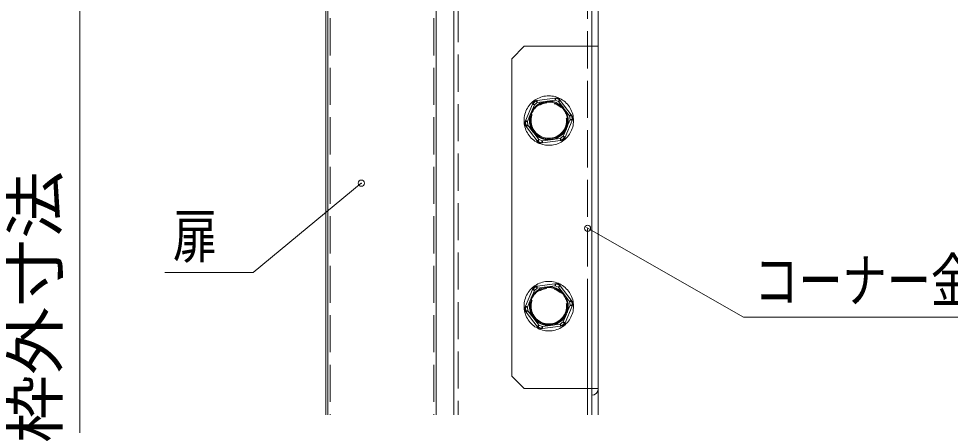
# Model space of a CAD drawing. Units: millimetres at full size, sheet at 1:3; details may follow other scales. Extents: x -616 to 554, y -508 to 310.
# Drawn here: x -500.2 to -274.2, y -108.8 to -10.1 of the extents above; entities that cross this region are included whole.
import ezdxf
from ezdxf.enums import TextEntityAlignment as Align

# ---------------------------------------------------------------- set-up
doc = ezdxf.new("R2010")
doc.units = ezdxf.units.MM
doc.header["$LTSCALE"] = 3
doc.header["$PDMODE"] = 32
doc.header["$PDSIZE"] = 1.5
doc.linetypes.add('DASHED3', pattern=[4, 3, -1])
doc.linetypes.add('DOUBLE_CHAIN1', pattern=[8.8, 5, -1, 0.6, -0.6, 0.6, -1])
doc.layers.add('0-2', color=7, linetype='Continuous', lineweight=9)
doc.styles.add('ＭＳ ゴシック', font='')
doc.styles.get('ＭＳ ゴシック').set_extended_font_data('MS Gothic')

msp = doc.modelspace()

# ---------------------------------------------------------------- linework, layer by layer
at = {"layer": '0-2'}
for p, q in [((-485.344, 104.649), (-485.344, -341.276)), ((-425.718, -106.215), (-425.718, 104.649)), ((-361.218, 100.649), (-361.218, -106.215)), ((-361.218, 85.149), (-361.218, -106.215)), ((-359.618, 85.149), (-359.618, -106.215)), ((-425.218, -106.215), (-425.218, 82.049)), ((-398.918, -106.215), (-398.918, 82.049)), ((-394.607, -106.215), (-394.607, 65.149)), ((-377.618, -16.851), (-380.618, -19.851)), ((-377.618, -16.851), (-359.618, -16.851)), ((-380.618, -96.851), (-380.618, -19.851)), ((-361.218, -81.343), (-361.218, -99.851)), ((-380.618, -96.851), (-377.618, -99.851)), ((-359.618, -99.851), (-377.618, -99.851))]:
    msp.add_line(p, q, dxfattribs=at)
at = {"layer": '0-2', "linetype": 'DASHED3'}
for p, q in [((-424.618, 73.949), (-424.618, -106.215)), ((-399.518, 73.949), (-399.518, -106.215))]:
    msp.add_line(p, q, dxfattribs=at)
at = {"layer": '0-2', "color": 5, "linetype": 'DASHED3'}
for p, q in [((-393.607, 65.149), (-393.607, -106.215)), ((-362.218, -106.215), (-362.218, 65.149)), ((-361.218, -16.851), (-361.218, -99.851)), ((-362.218, -99.851), (-362.218, -81.343))]:
    msp.add_line(p, q, dxfattribs=at)
at = {"layer": '0-2', "color": 3, "linetype": 'DOUBLE_CHAIN1'}
for p, q in [((-369.32, -29.309), (-370.122, -29.414)), ((-368.827, -29.951), (-369.32, -29.309)), ((-375.579, -30.837), (-377.257, -34.884)), ((-375.883, -32.877), (-375.117, -31.029)), ((-375.269, -30.09), (-375.579, -30.837)), ((-374.702, -30.087), (-375.418, -30.636)), ((-375.418, -30.636), (-375.219, -30.155)), ((-374.466, -29.984), (-375.269, -30.09)), ((-375.219, -30.155), (-374.702, -30.087)), ((-375.117, -31.029), (-374.401, -30.48)), ((-372.041, -30.17), (-372.418, -30.22)), ((-372.041, -30.17), (-370.057, -29.91)), ((-370.057, -29.91), (-369.224, -30.256)), ((-369.867, -29.452), (-369.351, -29.384)), ((-369.034, -29.798), (-369.867, -29.452)), ((-369.351, -29.384), (-369.034, -29.798)), ((-376.795, -35.076), (-376.029, -33.228)), ((-375.883, -32.877), (-376.029, -33.228)), ((-375.841, -33.297), (-375.702, -32.961)), ((-368.16, -31.971), (-367.939, -32.26)), ((-367.775, -32.145), (-368.007, -31.843)), ((-367.775, -32.145), (-366.558, -33.732)), ((-366.558, -33.732), (-366.441, -34.627)), ((-365.669, -34.07), (-366.162, -33.428)), ((-365.949, -34.562), (-366.067, -33.668)), ((-366.067, -33.668), (-365.75, -34.081)), ((-377.257, -34.884), (-377.567, -35.632)), ((-377.567, -35.632), (-377.074, -36.274)), ((-377.286, -35.14), (-377.169, -36.035)), ((-376.678, -35.97), (-376.795, -35.076)), ((-375.46, -37.558), (-376.678, -35.97)), ((-367.657, -38.865), (-365.979, -34.818)), ((-366.441, -34.627), (-367.207, -36.474)), ((-365.979, -34.818), (-365.669, -34.07)), ((-365.75, -34.081), (-365.949, -34.562)), ((-367.353, -36.826), (-367.207, -36.474)), ((-374.409, -39.751), (-373.916, -40.394)), ((-374.202, -39.905), (-373.369, -40.25)), ((-373.885, -40.318), (-374.202, -39.905)), ((-373.179, -39.793), (-374.012, -39.447)), ((-373.916, -40.394), (-373.114, -40.288)), ((-373.369, -40.25), (-373.885, -40.318)), ((-371.195, -39.532), (-373.179, -39.793)), ((-371.195, -39.532), (-370.818, -39.483)), ((-368.77, -39.718), (-367.967, -39.613)), ((-368.533, -39.616), (-367.818, -39.067)), ((-368.017, -39.548), (-368.533, -39.616)), ((-367.818, -39.067), (-368.017, -39.548)), ((-367.967, -39.613), (-367.657, -38.865)), ((-369.32, -74.309), (-370.122, -74.414)), ((-369.867, -74.452), (-369.351, -74.384)), ((-369.034, -74.798), (-369.867, -74.452)), ((-369.351, -74.384), (-369.034, -74.798)), ((-368.827, -74.951), (-369.32, -74.309)), ((-375.579, -75.837), (-377.257, -79.884)), ((-375.883, -77.877), (-375.117, -76.029)), ((-375.269, -75.09), (-375.579, -75.837)), ((-374.702, -75.087), (-375.418, -75.636)), ((-375.418, -75.636), (-375.219, -75.155)), ((-374.466, -74.984), (-375.269, -75.09)), ((-375.219, -75.155), (-374.702, -75.087)), ((-375.117, -76.029), (-374.401, -75.48)), ((-372.041, -75.17), (-372.418, -75.22)), ((-372.041, -75.17), (-370.057, -74.91)), ((-370.057, -74.91), (-369.224, -75.256)), ((-376.795, -80.076), (-376.029, -78.228)), ((-375.883, -77.877), (-376.029, -78.228)), ((-375.841, -78.297), (-375.702, -77.961)), ((-368.16, -76.971), (-367.939, -77.26)), ((-367.775, -77.145), (-368.007, -76.843)), ((-367.775, -77.145), (-366.558, -78.732)), ((-366.558, -78.732), (-366.441, -79.627)), ((-365.669, -79.07), (-366.162, -78.428)), ((-365.949, -79.562), (-366.067, -78.668)), ((-366.067, -78.668), (-365.75, -79.081)), ((-365.979, -79.818), (-365.669, -79.07)), ((-377.257, -79.884), (-377.567, -80.632)), ((-377.567, -80.632), (-377.074, -81.274)), ((-377.286, -80.14), (-377.169, -81.035)), ((-376.678, -80.97), (-376.795, -80.076)), ((-375.46, -82.558), (-376.678, -80.97)), ((-367.657, -83.865), (-365.979, -79.818)), ((-366.441, -79.627), (-367.207, -81.474)), ((-365.75, -79.081), (-365.949, -79.562)), ((-367.353, -81.826), (-367.207, -81.474)), ((-374.409, -84.751), (-373.916, -85.394)), ((-374.202, -84.905), (-373.369, -85.25)), ((-373.885, -85.318), (-374.202, -84.905)), ((-373.179, -84.793), (-374.012, -84.447)), ((-373.916, -85.394), (-373.114, -85.288)), ((-373.369, -85.25), (-373.885, -85.318)), ((-371.195, -84.532), (-373.179, -84.793)), ((-371.195, -84.532), (-370.818, -84.483)), ((-368.77, -84.718), (-367.967, -84.613)), ((-368.533, -84.616), (-367.818, -84.067)), ((-368.017, -84.548), (-368.533, -84.616)), ((-367.818, -84.067), (-368.017, -84.548)), ((-367.967, -84.613), (-367.657, -83.865))]:
    msp.add_line(p, q, dxfattribs=at)
for points in [[(-375.579, -30.837), (-375.57, -30.841), (-375.544, -30.852), (-375.501, -30.87), (-375.443, -30.894), (-375.373, -30.923), (-375.294, -30.956), (-375.207, -30.992), (-375.117, -31.029)], [(-375.117, -31.029), (-375.171, -30.958), (-375.224, -30.889), (-375.273, -30.825), (-375.317, -30.768), (-375.355, -30.718), (-375.385, -30.679), (-375.406, -30.651), (-375.418, -30.636)], [(-374.702, -30.087), (-374.69, -30.103), (-374.669, -30.13), (-374.639, -30.17), (-374.601, -30.219), (-374.557, -30.276), (-374.508, -30.34), (-374.455, -30.409), (-374.401, -30.48)], [(-370.122, -29.414), (-374.466, -29.984), (-374.465, -29.994), (-374.461, -30.022), (-374.455, -30.068), (-374.447, -30.13), (-374.437, -30.205), (-374.426, -30.29), (-374.414, -30.383), (-374.401, -30.48), (-372.418, -30.22)], [(-372.384, -30.417), (-372.023, -30.369), (-372.041, -30.17)], [(-370.122, -29.414), (-370.121, -29.424), (-370.117, -29.452), (-370.111, -29.498), (-370.103, -29.559), (-370.093, -29.635), (-370.082, -29.72), (-370.07, -29.813), (-370.057, -29.91)], [(-370.057, -29.91), (-370.023, -29.827), (-369.99, -29.747), (-369.959, -29.673), (-369.931, -29.606), (-369.907, -29.549), (-369.888, -29.503), (-369.875, -29.47), (-369.867, -29.452)], [(-369.034, -29.798), (-369.042, -29.816), (-369.055, -29.848), (-369.074, -29.894), (-369.098, -29.951), (-369.126, -30.018), (-369.157, -30.093), (-369.19, -30.173), (-369.224, -30.256)], [(-366.162, -33.428), (-368.827, -29.951), (-369.224, -30.256), (-368.007, -31.843)], [(-375.841, -33.297), (-375.845, -33.296), (-375.855, -33.292), (-375.873, -33.285), (-375.896, -33.277), (-375.924, -33.266), (-375.957, -33.254), (-375.992, -33.242), (-376.029, -33.228)], [(-375.702, -32.961), (-375.705, -32.959), (-375.715, -32.954), (-375.732, -32.947), (-375.755, -32.936), (-375.782, -32.923), (-375.814, -32.909), (-375.848, -32.893), (-375.883, -32.877)], [(-368.16, -31.971), (-368.157, -31.969), (-368.149, -31.961), (-368.135, -31.949), (-368.115, -31.934), (-368.092, -31.914), (-368.066, -31.892), (-368.037, -31.868), (-368.007, -31.843)], [(-367.775, -32.145), (-367.807, -32.167), (-367.838, -32.189), (-367.866, -32.209), (-367.891, -32.226), (-367.911, -32.241), (-367.926, -32.251), (-367.936, -32.258), (-367.939, -32.26)], [(-366.162, -33.428), (-366.169, -33.434), (-366.192, -33.451), (-366.228, -33.479), (-366.278, -33.517), (-366.338, -33.563), (-366.406, -33.616), (-366.481, -33.673), (-366.558, -33.732)], [(-366.558, -33.732), (-366.47, -33.721), (-366.384, -33.709), (-366.304, -33.699), (-366.232, -33.689), (-366.17, -33.681), (-366.121, -33.675), (-366.087, -33.67), (-366.067, -33.668)], [(-377.567, -35.632), (-377.558, -35.631), (-377.53, -35.627), (-377.486, -35.621)], [(-377.169, -36.035), (-377.486, -35.621), (-377.286, -35.14)], [(-377.286, -35.14), (-377.267, -35.138), (-377.232, -35.133), (-377.183, -35.127), (-377.122, -35.119), (-377.05, -35.109), (-376.969, -35.099), (-376.884, -35.087), (-376.795, -35.076)], [(-377.257, -34.884), (-377.248, -34.888), (-377.222, -34.899), (-377.179, -34.917), (-377.122, -34.94), (-377.052, -34.969), (-376.972, -35.003), (-376.885, -35.038), (-376.795, -35.076)], [(-376.678, -35.97), (-376.766, -35.982), (-376.852, -35.993), (-376.932, -36.004), (-377.004, -36.013), (-377.066, -36.021), (-377.115, -36.028), (-377.149, -36.032), (-377.169, -36.035)], [(-377.074, -36.274), (-377.067, -36.269), (-377.044, -36.251), (-377.008, -36.223), (-376.958, -36.185), (-376.898, -36.139), (-376.829, -36.087), (-376.755, -36.03), (-376.678, -35.97)], [(-365.949, -34.562), (-365.969, -34.565), (-366.004, -34.569), (-366.053, -34.576), (-366.114, -34.584), (-366.186, -34.593), (-366.266, -34.604), (-366.352, -34.615), (-366.441, -34.627)], [(-365.979, -34.818), (-365.988, -34.815), (-366.014, -34.804), (-366.057, -34.786), (-366.114, -34.762), (-366.184, -34.733), (-366.264, -34.7), (-366.351, -34.664), (-366.441, -34.627)], [(-365.669, -34.07), (-365.678, -34.072), (-365.705, -34.075), (-365.75, -34.081)], [(-377.074, -36.274), (-374.409, -39.751), (-374.401, -39.745), (-374.379, -39.728), (-374.342, -39.7), (-374.293, -39.662), (-374.232, -39.616), (-374.164, -39.563), (-374.089, -39.506), (-374.012, -39.447), (-375.229, -37.86)], [(-367.353, -36.826), (-368.119, -38.674), (-368.835, -39.222)], [(-367.207, -36.474), (-367.244, -36.461), (-367.279, -36.448), (-367.311, -36.436), (-367.34, -36.426), (-367.363, -36.417), (-367.381, -36.411), (-367.391, -36.407), (-367.395, -36.405), (-367.534, -36.742)], [(-367.353, -36.826), (-367.388, -36.809), (-367.422, -36.794), (-367.454, -36.779), (-367.481, -36.766), (-367.504, -36.756), (-367.52, -36.748), (-367.531, -36.743), (-367.534, -36.742)], [(-374.202, -39.905), (-374.194, -39.887), (-374.181, -39.854), (-374.162, -39.808), (-374.138, -39.751), (-374.11, -39.684), (-374.079, -39.61), (-374.046, -39.53), (-374.012, -39.447)], [(-373.179, -39.793), (-373.213, -39.875), (-373.246, -39.955), (-373.277, -40.03), (-373.305, -40.097), (-373.329, -40.154), (-373.348, -40.2), (-373.361, -40.232), (-373.369, -40.25)], [(-373.114, -40.288), (-373.115, -40.279), (-373.119, -40.251), (-373.125, -40.205), (-373.133, -40.143), (-373.143, -40.068), (-373.154, -39.982), (-373.166, -39.889), (-373.179, -39.793)], [(-373.114, -40.288), (-368.77, -39.718), (-368.771, -39.709), (-368.775, -39.68), (-368.781, -39.635), (-368.789, -39.573), (-368.799, -39.498), (-368.81, -39.412), (-368.822, -39.319), (-368.835, -39.222), (-370.818, -39.483)], [(-370.818, -39.483), (-370.825, -39.444), (-370.831, -39.407), (-370.837, -39.373), (-370.842, -39.343), (-370.847, -39.319), (-370.85, -39.301), (-370.852, -39.289), (-370.852, -39.286), (-371.213, -39.333)], [(-371.195, -39.532), (-371.199, -39.493), (-371.202, -39.456), (-371.205, -39.422), (-371.208, -39.391), (-371.21, -39.367), (-371.212, -39.348), (-371.213, -39.337), (-371.213, -39.333)], [(-368.533, -39.616), (-368.545, -39.6), (-368.567, -39.572), (-368.597, -39.533), (-368.635, -39.484), (-368.679, -39.426), (-368.728, -39.362), (-368.781, -39.293), (-368.835, -39.222)], [(-368.119, -38.674), (-368.065, -38.745), (-368.012, -38.813), (-367.963, -38.877), (-367.919, -38.935), (-367.881, -38.984), (-367.851, -39.023), (-367.83, -39.051), (-367.818, -39.067)], [(-367.657, -38.865), (-367.666, -38.861), (-367.692, -38.85), (-367.735, -38.833), (-367.792, -38.809), (-367.862, -38.78), (-367.942, -38.747), (-368.029, -38.711), (-368.119, -38.674)], [(-370.122, -74.414), (-374.466, -74.984), (-374.465, -74.994), (-374.461, -75.022), (-374.455, -75.068), (-374.447, -75.13), (-374.437, -75.205), (-374.426, -75.29), (-374.414, -75.383), (-374.401, -75.48), (-372.418, -75.22)], [(-370.122, -74.414), (-370.121, -74.424), (-370.117, -74.452), (-370.111, -74.498), (-370.103, -74.559), (-370.093, -74.635), (-370.082, -74.72), (-370.07, -74.813), (-370.057, -74.91)], [(-370.057, -74.91), (-370.023, -74.827), (-369.99, -74.747), (-369.959, -74.673), (-369.931, -74.606), (-369.907, -74.549), (-369.888, -74.503), (-369.875, -74.47), (-369.867, -74.452)], [(-375.579, -75.837), (-375.57, -75.841), (-375.544, -75.852), (-375.501, -75.87), (-375.443, -75.894), (-375.373, -75.923), (-375.294, -75.956), (-375.207, -75.992), (-375.117, -76.029)], [(-375.117, -76.029), (-375.171, -75.958), (-375.224, -75.889), (-375.273, -75.825), (-375.317, -75.768), (-375.355, -75.718), (-375.385, -75.679), (-375.406, -75.651), (-375.418, -75.636)], [(-374.702, -75.087), (-374.69, -75.103), (-374.669, -75.13), (-374.639, -75.17), (-374.601, -75.219), (-374.557, -75.276), (-374.508, -75.34), (-374.455, -75.409), (-374.401, -75.48)], [(-372.384, -75.417), (-372.023, -75.369), (-372.041, -75.17)], [(-369.034, -74.798), (-369.042, -74.816), (-369.055, -74.848), (-369.074, -74.894), (-369.098, -74.951), (-369.126, -75.018), (-369.157, -75.093), (-369.19, -75.173), (-369.224, -75.256)], [(-366.162, -78.428), (-368.827, -74.951), (-369.224, -75.256), (-368.007, -76.843)], [(-375.841, -78.297), (-375.845, -78.296), (-375.855, -78.292), (-375.873, -78.285), (-375.896, -78.277), (-375.924, -78.266), (-375.957, -78.254), (-375.992, -78.242), (-376.029, -78.228)], [(-375.702, -77.961), (-375.705, -77.959), (-375.715, -77.954), (-375.732, -77.947), (-375.755, -77.936), (-375.782, -77.923), (-375.814, -77.909), (-375.848, -77.893), (-375.883, -77.877)], [(-368.16, -76.971), (-368.157, -76.969), (-368.149, -76.961), (-368.135, -76.949), (-368.115, -76.934), (-368.092, -76.914), (-368.066, -76.892), (-368.037, -76.868), (-368.007, -76.843)], [(-367.775, -77.145), (-367.807, -77.167), (-367.838, -77.189), (-367.866, -77.209), (-367.891, -77.226), (-367.911, -77.241), (-367.926, -77.251), (-367.936, -77.258), (-367.939, -77.26)], [(-366.162, -78.428), (-366.169, -78.434), (-366.192, -78.451), (-366.228, -78.479), (-366.278, -78.517), (-366.338, -78.563), (-366.406, -78.616), (-366.481, -78.673), (-366.558, -78.732)], [(-366.558, -78.732), (-366.47, -78.721), (-366.384, -78.709), (-366.304, -78.699), (-366.232, -78.689), (-366.17, -78.681), (-366.121, -78.675), (-366.087, -78.67), (-366.067, -78.668)], [(-365.669, -79.07), (-365.678, -79.072), (-365.705, -79.075), (-365.75, -79.081)], [(-377.567, -80.632), (-377.558, -80.631), (-377.53, -80.627), (-377.486, -80.621)], [(-377.169, -81.035), (-377.486, -80.621), (-377.286, -80.14)], [(-377.286, -80.14), (-377.267, -80.138), (-377.232, -80.133), (-377.183, -80.127), (-377.122, -80.119), (-377.05, -80.109), (-376.969, -80.099), (-376.884, -80.087), (-376.795, -80.076)], [(-377.257, -79.884), (-377.248, -79.888), (-377.222, -79.899), (-377.179, -79.917), (-377.122, -79.94), (-377.052, -79.969), (-376.972, -80.003), (-376.885, -80.038), (-376.795, -80.076)], [(-376.678, -80.97), (-376.766, -80.982), (-376.852, -80.993), (-376.932, -81.004), (-377.004, -81.013), (-377.066, -81.021), (-377.115, -81.028), (-377.149, -81.032), (-377.169, -81.035)], [(-377.074, -81.274), (-377.067, -81.269), (-377.044, -81.251), (-377.008, -81.223), (-376.958, -81.185), (-376.898, -81.139), (-376.829, -81.087), (-376.755, -81.03), (-376.678, -80.97)], [(-377.074, -81.274), (-374.409, -84.751), (-374.401, -84.745), (-374.379, -84.728), (-374.342, -84.7), (-374.293, -84.662), (-374.232, -84.616), (-374.164, -84.563), (-374.089, -84.506), (-374.012, -84.447), (-375.229, -82.86)], [(-365.949, -79.562), (-365.969, -79.565), (-366.004, -79.569), (-366.053, -79.576), (-366.114, -79.584), (-366.186, -79.593), (-366.266, -79.604), (-366.352, -79.615), (-366.441, -79.627)], [(-365.979, -79.818), (-365.988, -79.815), (-366.014, -79.804), (-366.057, -79.786), (-366.114, -79.762), (-366.184, -79.733), (-366.264, -79.7), (-366.351, -79.664), (-366.441, -79.627)], [(-367.353, -81.826), (-368.119, -83.674), (-368.835, -84.222)], [(-367.207, -81.474), (-367.244, -81.461), (-367.279, -81.448), (-367.311, -81.436), (-367.34, -81.426), (-367.363, -81.417), (-367.381, -81.411), (-367.391, -81.407), (-367.395, -81.405), (-367.534, -81.742)], [(-367.353, -81.826), (-367.388, -81.809), (-367.422, -81.794), (-367.454, -81.779), (-367.481, -81.766), (-367.504, -81.756), (-367.52, -81.748), (-367.531, -81.743), (-367.534, -81.742)], [(-374.202, -84.905), (-374.194, -84.887), (-374.181, -84.854), (-374.162, -84.808), (-374.138, -84.751), (-374.11, -84.684), (-374.079, -84.61), (-374.046, -84.53), (-374.012, -84.447)], [(-373.179, -84.793), (-373.213, -84.875), (-373.246, -84.955), (-373.277, -85.03), (-373.305, -85.097), (-373.329, -85.154), (-373.348, -85.2), (-373.361, -85.232), (-373.369, -85.25)], [(-373.114, -85.288), (-373.115, -85.279), (-373.119, -85.251), (-373.125, -85.205), (-373.133, -85.143), (-373.143, -85.068), (-373.154, -84.982), (-373.166, -84.889), (-373.179, -84.793)], [(-373.114, -85.288), (-368.77, -84.718), (-368.771, -84.709), (-368.775, -84.68), (-368.781, -84.635), (-368.789, -84.573), (-368.799, -84.498), (-368.81, -84.412), (-368.822, -84.319), (-368.835, -84.222), (-370.818, -84.483)], [(-370.818, -84.483), (-370.825, -84.444), (-370.831, -84.407), (-370.837, -84.373), (-370.842, -84.343), (-370.847, -84.319), (-370.85, -84.301), (-370.852, -84.289), (-370.852, -84.286), (-371.213, -84.333)], [(-371.195, -84.532), (-371.199, -84.493), (-371.202, -84.456), (-371.205, -84.422), (-371.208, -84.391), (-371.21, -84.367), (-371.212, -84.348), (-371.213, -84.337), (-371.213, -84.333)], [(-368.533, -84.616), (-368.545, -84.6), (-368.567, -84.572), (-368.597, -84.533), (-368.635, -84.484), (-368.679, -84.426), (-368.728, -84.362), (-368.781, -84.293), (-368.835, -84.222)], [(-368.119, -83.674), (-368.065, -83.745), (-368.012, -83.813), (-367.963, -83.877), (-367.919, -83.935), (-367.881, -83.984), (-367.851, -84.023), (-367.83, -84.051), (-367.818, -84.067)], [(-367.657, -83.865), (-367.666, -83.861), (-367.692, -83.85), (-367.735, -83.833), (-367.792, -83.809), (-367.862, -83.78), (-367.942, -83.747), (-368.029, -83.711), (-368.119, -83.674)]]:
    msp.add_lwpolyline(points, dxfattribs=at)
for points in [[(-375.075, -37.732), (-375.297, -37.443), (-375.46, -37.558), (-375.229, -37.86), (-375.199, -37.835), (-375.17, -37.811), (-375.144, -37.788), (-375.12, -37.769), (-375.101, -37.753), (-375.087, -37.741), (-375.078, -37.734)], [(-375.075, -82.732), (-375.297, -82.443), (-375.46, -82.558), (-375.229, -82.86), (-375.199, -82.835), (-375.17, -82.811), (-375.144, -82.788), (-375.12, -82.769), (-375.101, -82.753), (-375.087, -82.741), (-375.078, -82.734)]]:
    msp.add_lwpolyline(points, close=True, dxfattribs=at)
at = {"layer": '0-2', "color": 6}
for points in [[(-464.723, -71.7), (-443.339, -71.7), (-417.085, -50.034)], [(-256.279, -82.488), (-324.382, -82.488), (-362.463, -60.822)]]:
    msp.add_lwpolyline(points, dxfattribs=at)
at = {"layer": '0-2', "color": 3, "linetype": 'DOUBLE_CHAIN1'}
for centre in [(-371.618, -34.851), (-371.618, -79.851)]:
    msp.add_circle(centre, 4.3, dxfattribs=at)
for centre, radius, start, end in [((-371.618, -34.851), 6, 67.47733, 127.47733), ((-348.043, -38.171), 23.049, 157.38703, 157.5902), ((-371.618, -34.851), 6, 7.47733, 67.47733), ((-371.618, -34.851), 6, 127.47733, 187.47733), ((-371.618, -34.851), 4.7, 99.79585, 155.1588), ((-371.618, -34.851), 4.5, 99.79585, 155.1588), ((-375.144, -31.018), 0.471, 125.65203, 157.42987), ((-395.525, -45.665), 25.553, 37.37378, 37.55702), ((-374.404, -30.451), 0.47, 97.53027, 129.31414), ((-537.81, -58.882), 167.858, 9.76329, 9.83156), ((-371.618, -34.851), 4.7, 39.79585, 95.1588), ((-371.618, -34.851), 4.5, 39.79585, 95.1588), ((-370.062, -29.881), 0.471, 65.65497, 97.41585), ((-369.2, -30.238), 0.471, 37.53173, 69.30624), ((-371.618, -34.851), 4.7, 159.79585, 215.1588), ((-371.618, -34.851), 4.5, 159.79585, 215.1588), ((-371.618, -34.851), 4.5, 339.79585, 35.1588), ((-371.618, -34.851), 4.7, 339.79585, 35.1588), ((-366.535, -33.714), 0.47, 5.63848, 37.4279), ((-371.618, -34.851), 6, 187.47733, 247.47733), ((-376.822, -35.064), 0.471, 157.52766, 189.29807), ((-376.701, -35.989), 0.47, 185.63848, 217.4279), ((-371.618, -34.851), 6, 307.47733, 7.47733), ((-366.414, -34.638), 0.471, 337.52773, 9.298), ((-371.618, -34.851), 4.7, 219.79585, 275.1588), ((-371.618, -34.851), 4.5, 219.79585, 275.1588), ((-371.618, -34.851), 4.5, 279.79585, 335.1588), ((-371.618, -34.851), 4.7, 279.79585, 335.1588), ((-374.036, -39.465), 0.471, 217.52968, 249.3083), ((-371.618, -34.851), 6, 247.47733, 307.47733), ((-395.193, -31.531), 23.049, 337.38703, 337.5902), ((-373.174, -39.821), 0.471, 245.65497, 277.41585), ((-368.832, -39.252), 0.47, 277.52828, 309.31613), ((-348.27, -24.466), 24.848, 217.37118, 217.55962), ((-368.092, -38.684), 0.471, 305.65152, 337.40963), ((-371.618, -79.851), 6, 67.47733, 127.47733), ((-370.062, -74.881), 0.471, 65.65497, 97.41585), ((-348.043, -83.171), 23.049, 157.38703, 157.5902), ((-371.618, -79.851), 6, 7.47733, 67.47733), ((-371.618, -79.851), 6, 127.47733, 187.47733), ((-371.618, -79.851), 4.7, 99.79585, 155.1588), ((-371.618, -79.851), 4.5, 99.79585, 155.1588), ((-375.144, -76.018), 0.471, 125.65203, 157.42987), ((-395.525, -90.665), 25.553, 37.37378, 37.55702), ((-374.404, -75.451), 0.47, 97.53027, 129.31414), ((-537.81, -103.882), 167.858, 9.76329, 9.83156), ((-371.618, -79.851), 4.7, 39.79585, 95.1588), ((-371.618, -79.851), 4.5, 39.79585, 95.1588), ((-369.2, -75.238), 0.471, 37.53173, 69.30624), ((-371.618, -79.851), 4.7, 159.79585, 215.1588), ((-371.618, -79.851), 4.5, 159.79585, 215.1588), ((-371.618, -79.851), 6, 307.47733, 7.47733), ((-371.618, -79.851), 4.5, 339.79585, 35.1588), ((-371.618, -79.851), 4.7, 339.79585, 35.1588), ((-366.535, -78.714), 0.47, 5.63848, 37.4279), ((-371.618, -79.851), 6, 187.47733, 247.47733), ((-376.822, -80.064), 0.471, 157.52766, 189.29807), ((-376.701, -80.989), 0.47, 185.63848, 217.4279), ((-366.414, -79.638), 0.471, 337.52773, 9.298), ((-371.618, -79.851), 4.7, 219.79585, 275.1588), ((-371.618, -79.851), 4.5, 219.79585, 275.1588), ((-371.618, -79.851), 4.5, 279.79585, 335.1588), ((-371.618, -79.851), 4.7, 279.79585, 335.1588), ((-374.036, -84.465), 0.471, 217.52968, 249.3083), ((-371.618, -79.851), 6, 247.47733, 307.47733), ((-395.193, -76.531), 23.049, 337.38703, 337.5902), ((-373.174, -84.821), 0.471, 245.65497, 277.41585), ((-368.832, -84.252), 0.47, 277.52828, 309.31613), ((-348.27, -69.466), 24.848, 217.37118, 217.55962), ((-368.092, -83.684), 0.471, 305.65152, 337.40963)]:
    msp.add_arc(centre, radius, start, end, dxfattribs=at)
at = {"layer": '0-2'}
msp.add_arc((-361.218, -99.851), 1.6, 270, 0, dxfattribs=at)
for p in [(-417.085, -50.034), (-362.218, -60.961)]:
    msp.add_point(p, dxfattribs=at)

# ---------------------------------------------------------------- texts
at = {"layer": '0-2', "style": 'ＭＳ ゴシック', "width": 1.1}
msp.add_text('枠外寸法', height=11, rotation=90, dxfattribs=at).set_placement((-487.364, -113.046), align=Align.BOTTOM_LEFT)
at = {"layer": '0-2', "style": 'ＭＳ ゴシック', "width": 0.75}
for s, p in [('扉', (-462.749, -71.204)), ('コーナー金具', (-321.811, -81.992))]:
    msp.add_text(s, height=10.47, dxfattribs=at).set_placement(p, align=Align.BOTTOM_LEFT)

doc.saveas('drawing.dxf')
